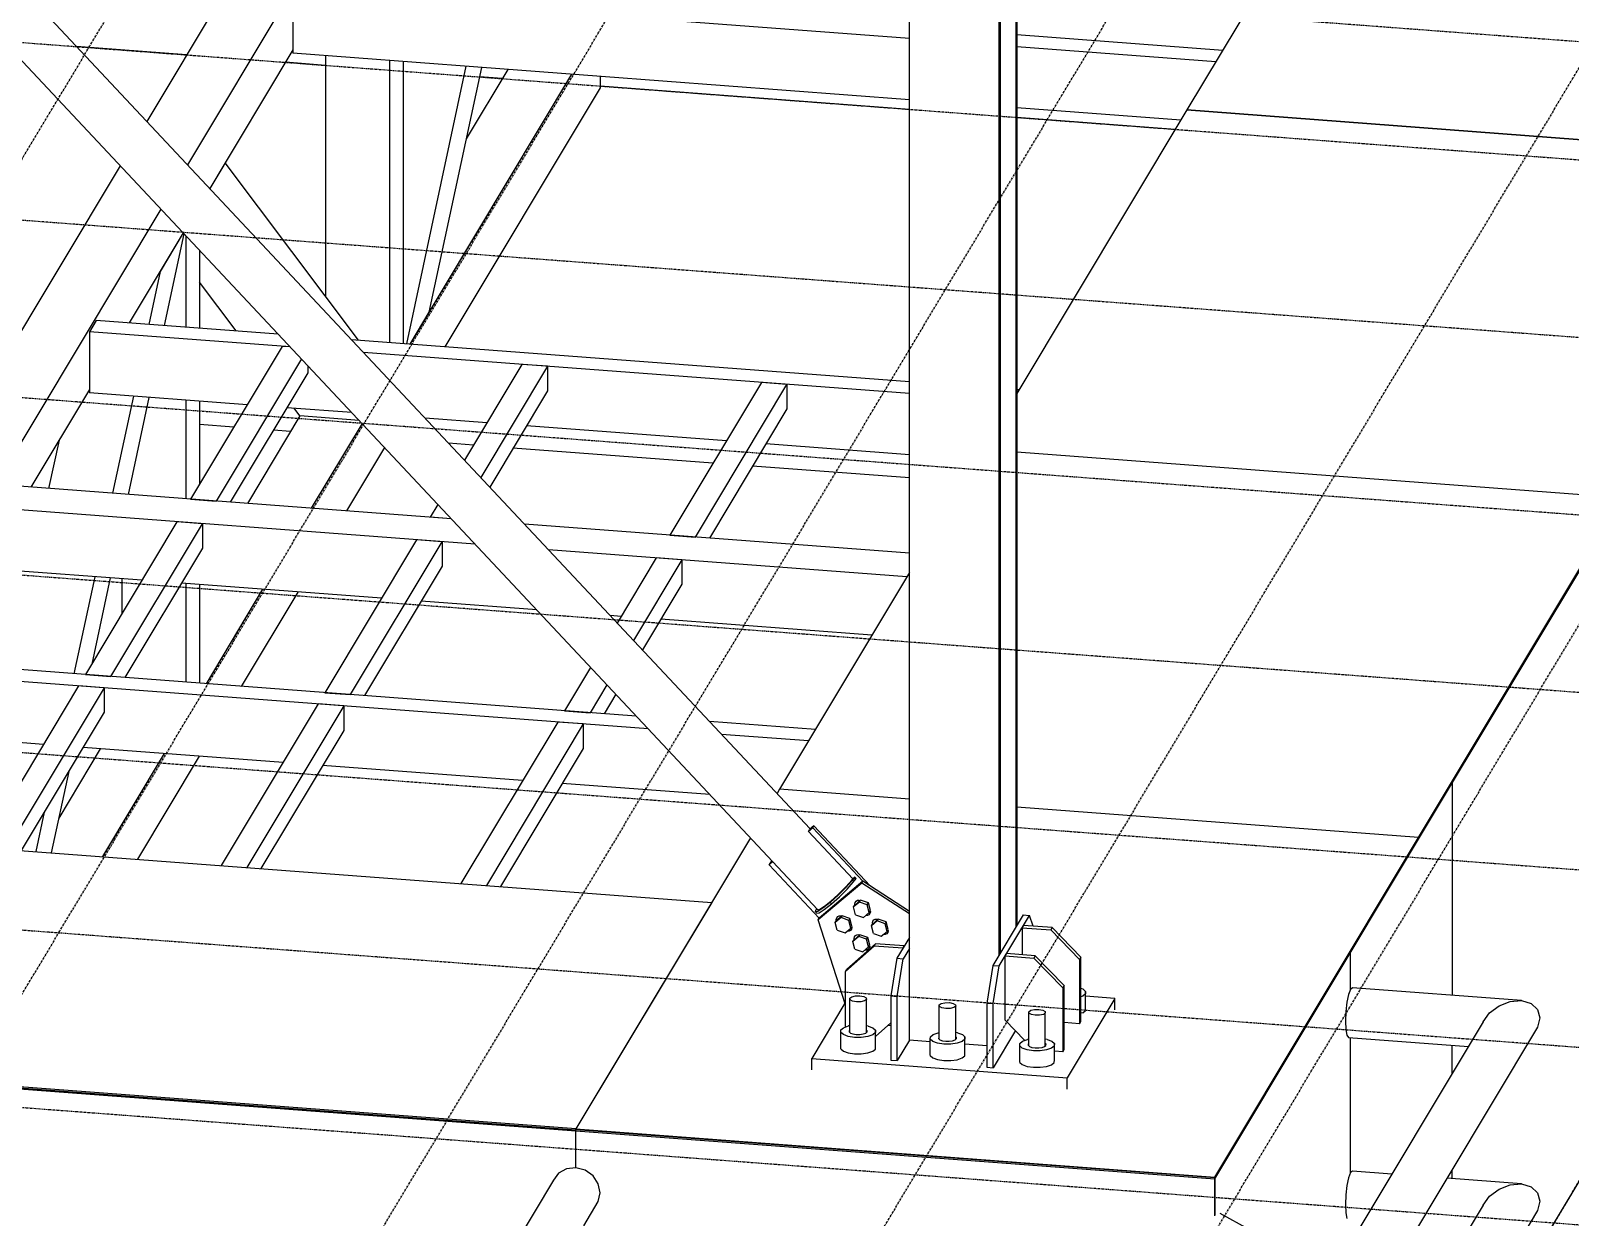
# Model space of a CAD drawing. Header units: millimetres. Extents: x -57554 to 16546, y 2142 to 98430.
# Drawn here: x -40000 to -37643, y 91249 to 93065 of the extents above; entities that cross this region are included whole.
import ezdxf

# ---------------------------------------------------------------- set-up
doc = ezdxf.new("R2010")
doc.units = ezdxf.units.MM
doc.linetypes.add('DXK_LINE_DOT3', pattern=[5.9187, 2.979, -0.9799, 0.9799, -0.9799])

msp = doc.modelspace()

# ---------------------------------------------------------------- linework, layer by layer
at = {"color": 2, "linetype": 'Continuous'}
for p, q in [((-38491.5, 94806.9), (-38491.5, 91692.9)), ((-38489.7, 94809.9), (-38489.7, 91695.9)), ((-38654.3, 91519.8), (-38654.3, 94774.1)), ((-38517.4, 94763.8), (-38517.4, 91649.8)), ((-38515.6, 94766.7), (-38515.6, 91652.7)), ((-38794.7, 91719.5), (-41530.4, 94636.3)), ((-38806.2, 91843), (-41406.9, 94615.8)), ((-39128, 93912.4), (-39759.7, 92859.6)), ((-37917.6, 93463.3), (-38229.5, 92943.5)), ((-39589.6, 93313.3), (-39822, 92926)), ((-38654.3, 93052.7), (-39598.1, 93123.8)), ((-39598.1, 93123.8), (-39598.1, 93030.3)), ((-38174.7, 93034.7), (-38489.7, 93058.5)), ((-39761, 93027.8), (-39929.3, 93040.4)), ((-39598.1, 93035.4), (-39725.4, 92823.1)), ((-38654.3, 92959.2), (-39598.1, 93030.3)), ((-39548.1, 93026.5), (-39548.1, 92657.8)), ((-38185.1, 93017.4), (-38489.7, 93040.3)), ((-39548.1, 93011.7), (-39609.5, 93016.4)), ((-39450.3, 93019.2), (-39450.3, 92587.5)), ((-39429.5, 93017.6), (-39429.5, 92585.9)), ((-39333.4, 93010.4), (-39424.5, 92585.5)), ((-39309.7, 93008.6), (-39389.9, 92634.2)), ((-39269.4, 93005.5), (-39333.1, 92899.3)), ((-39171.6, 92998.2), (-39419.4, 92585.1)), ((-39128, 92977.3), (-39365.7, 92581.1)), ((-39277.9, 92991.4), (-39312.8, 92994)), ((-39128, 92994.9), (-39128, 92977.3)), ((-38654.3, 92944.4), (-39128, 92980.1)), ((-38238.8, 92927.9), (-38489.7, 92946.8)), ((-38229.5, 92943.5), (-38489.7, 92509.6)), ((-38247.3, 92913.8), (-38489.7, 92932)), ((-37251.3, 92869.8), (-38229.5, 92943.5)), ((-38229.5, 92943.5), (-37251.3, 92869.8)), ((-39862.7, 92858.2), (-40104.1, 92455.9)), ((-39701.8, 92862.5), (-39725.4, 92823.1)), ((-39498, 92591.1), (-39701.8, 92862.5)), ((-39800.4, 92791.7), (-40373, 91837.2)), ((-39766.1, 92755.2), (-39848.8, 92617.5)), ((-39766.1, 92755.2), (-39801.7, 92696)), ((-39765.1, 92754.1), (-39795.3, 92613.5)), ((-39762.1, 92750.9), (-39762.1, 92611)), ((-39741.3, 92728.8), (-39741.3, 92609.4)), ((-39801.7, 92696), (-39819, 92615.2)), ((-39685.3, 92605.2), (-39741.3, 92679.8)), ((-39389.9, 92634.2), (-39419.4, 92585.1)), ((-39899.5, 92621.3), (-39909.9, 92604)), ((-39602.6, 92580.8), (-39909.9, 92604)), ((-39909.9, 92604), (-39909.9, 92510.5)), ((-39620.8, 92600.3), (-39899.5, 92621.3)), ((-39614.5, 92581.7), (-39754.9, 92347.8)), ((-39602.6, 92580.8), (-39614.5, 92581.7)), ((-38654.3, 92527.5), (-39508.6, 92591.9)), ((-39585.2, 92562.4), (-39715.7, 92344.9)), ((-39575.4, 92551.9), (-39575.4, 92541.4)), ((-38654.3, 92509.4), (-39490.3, 92572.4)), ((-39247.7, 92554.1), (-39335.7, 92407.5)), ((-39208.6, 92551.2), (-39247.7, 92554.1)), ((-39575.4, 92541.4), (-39694.3, 92343.3)), ((-39208.6, 92551.2), (-39310.7, 92380.9)), ((-39208.6, 92551.2), (-39208.6, 92513.8)), ((-39909.9, 92515.6), (-39999.5, 92366.2)), ((-39668.2, 92492.3), (-39909.9, 92510.5)), ((-39842.5, 92505.4), (-39874.4, 92356.8)), ((-39208.6, 92513.8), (-39297, 92366.3)), ((-38880.9, 92526.5), (-39021.3, 92292.6)), ((-38982.1, 92289.6), (-38841.8, 92523.5)), ((-38841.8, 92523.5), (-38880.9, 92526.5)), ((-38841.8, 92523.5), (-38841.8, 92486.1)), ((-38486.6, 92514.9), (-38489.7, 92515.1)), ((-39818.8, 92503.6), (-39850.7, 92355)), ((-39762.1, 92499.3), (-39762.1, 92348.4)), ((-39741.3, 92497.8), (-39741.3, 92370.4)), ((-39508.2, 92480.2), (-39607.6, 92487.7)), ((-39587.6, 92475.1), (-39596.4, 92486.9)), ((-38841.8, 92486.1), (-38960.7, 92288)), ((-39688.7, 92458.1), (-39741.3, 92462.1)), ((-39587.6, 92475.1), (-39667.9, 92341.3)), ((-39497, 92468.3), (-39587.6, 92475.1)), ((-39492.4, 92463.4), (-39570.1, 92333.9)), ((-39301.4, 92464.6), (-39395.9, 92471.8)), ((-38934.6, 92437), (-39240.8, 92460.1)), ((-39956.3, 92438.3), (-39972.2, 92364.2)), ((-39601.7, 92451.5), (-39628.1, 92453.5)), ((-39458.2, 92426.9), (-39516.4, 92329.9)), ((-39321.9, 92430.5), (-39359.9, 92433.3)), ((-38955.1, 92402.8), (-39261.3, 92425.9)), ((-38654.3, 92415.9), (-38874, 92432.5)), ((-37563.2, 92350), (-38489.7, 92419.7)), ((-37563.2, 92350), (-38489.7, 92419.7)), ((-38654.3, 92380.2), (-38894.5, 92398.3)), ((-39355.8, 92317.8), (-40053.2, 92370.3)), ((-39754.9, 92347.8), (-39715.7, 92344.9)), ((-39376.4, 92339.7), (-39388.1, 92320.2)), ((-37875, 91830.1), (-37563.2, 92350)), ((-37875, 91827.3), (-37563.2, 92347.2)), ((-39319.3, 92278.8), (-40074, 92335.6)), ((-39355.8, 92317.8), (-39388.1, 92320.2)), ((-39775.7, 92313.2), (-39916, 92079.2)), ((-39876.9, 92076.3), (-39736.5, 92310.2)), ((-39736.5, 92310.2), (-39775.7, 92313.2)), ((-39736.5, 92310.2), (-39736.5, 92272.8)), ((-38654.3, 92264.9), (-39243.6, 92309.3)), ((-39021.3, 92292.6), (-38982.1, 92289.6)), ((-39736.5, 92272.8), (-39855.4, 92074.7)), ((-39408.8, 92285.5), (-39549.2, 92051.6)), ((-39510.1, 92048.7), (-39369.7, 92282.6)), ((-39369.7, 92282.6), (-39408.8, 92285.5)), ((-39369.7, 92282.6), (-39369.7, 92245.2)), ((-38658.1, 92229), (-39207, 92270.3)), ((-39042, 92257.9), (-39101.8, 92158.2)), ((-39002.9, 92255), (-39076.9, 92131.6)), ((-39002.9, 92255), (-39042, 92257.9)), ((-39002.9, 92255), (-39002.9, 92217.6)), ((-39829.3, 92223.7), (-40066.2, 92241.5)), ((-39901.7, 92229.1), (-39933.6, 92080.6)), ((-39878, 92227.4), (-39906.3, 92095.4)), ((-39859.9, 92226), (-39859.9, 92172.7)), ((-39369.7, 92245.2), (-39488.6, 92047.1)), ((-38654.3, 92235.3), (-38853.2, 91903.8)), ((-39462.5, 92196.1), (-39768.7, 92219.1)), ((-39762.1, 92218.6), (-39762.1, 92067.7)), ((-39741.3, 92217.1), (-39741.3, 92066.1)), ((-39644.6, 92209.8), (-39731.2, 92065.3)), ((-39590.9, 92205.7), (-39677.5, 92061.3)), ((-39002.9, 92217.6), (-39063.2, 92117)), ((-39224.9, 92178.2), (-39401.9, 92191.5)), ((-39095.7, 92168.4), (-39112.6, 92169.7)), ((-38711.8, 92139.5), (-39035.1, 92163.9)), ((-39054.2, 91996.2), (-40221.8, 92084.2)), ((-39072.5, 92015.7), (-40211.4, 92101.5)), ((-39142.6, 92090.4), (-39182.4, 92024)), ((-39926.4, 92061.9), (-40074.7, 91814.7)), ((-39887.3, 92059), (-40035.6, 91811.7)), ((-39887.3, 92059), (-39926.4, 92061.9)), ((-39916, 92079.2), (-39876.9, 92076.3)), ((-39887.3, 92059), (-39887.3, 92021.6)), ((-39117.6, 92063.8), (-39143.3, 92021)), ((-39559.6, 92034.3), (-39707.9, 91787.1)), ((-39520.5, 92031.3), (-39559.6, 92034.3)), ((-39549.2, 92051.6), (-39510.1, 92048.7)), ((-39103.9, 92049.2), (-39121.8, 92019.4)), ((-39887.3, 92021.6), (-40014.1, 91810.1)), ((-39520.5, 92031.3), (-39668.8, 91784.1)), ((-39520.5, 92031.3), (-39520.5, 91993.9)), ((-39182.4, 92024), (-39143.3, 92021)), ((-39980.1, 91972.4), (-40221.8, 91990.6)), ((-39520.5, 91993.9), (-39647.3, 91782.5)), ((-39192.8, 92006.7), (-39341.1, 91759.4)), ((-39153.7, 92003.7), (-39302, 91756.5)), ((-39153.7, 92003.7), (-39192.8, 92006.7)), ((-39153.7, 92003.7), (-39153.7, 91966.3)), ((-38798.4, 91995.1), (-38960.3, 92007.3)), ((-38808.8, 91977.8), (-38942, 91987.8)), ((-39893.1, 91965.9), (-39956.8, 91859.7)), ((-39613.3, 91944.8), (-39919.5, 91967.9)), ((-39153.7, 91966.3), (-39280.5, 91754.9)), ((-39795.3, 91958.5), (-39889.9, 91800.8)), ((-39741.6, 91954.5), (-39836.3, 91796.7)), ((-39246.5, 91917.2), (-39552.7, 91940.3)), ((-39941.5, 91931.1), (-39968.2, 91806.7)), ((-38959.9, 91895.6), (-39185.9, 91912.6)), ((-38853.2, 91903.8), (-38857.1, 91897.3)), ((-38654.3, 91888.8), (-38853.2, 91903.8)), ((-38654.3, 91888.8), (-38853.2, 91903.8)), ((-37823.6, 91913.2), (-37823.6, 91588.4)), ((-37823.6, 91913.2), (-37823.6, 91588.4)), ((-39979, 91868.6), (-39991.9, 91808.5)), ((-37875, 91830.1), (-38489.7, 91876.4)), ((-37875, 91830.1), (-38489.7, 91876.4)), ((-38802.3, 91844.9), (-38808.9, 91839.3)), ((-38800.6, 91847.7), (-38807.3, 91842)), ((-38802.3, 91844.9), (-38800.6, 91847.7)), ((-38725.5, 91763.1), (-38802.3, 91844.9)), ((-38714.6, 91756), (-38800.6, 91847.7)), ((-40424.4, 91841), (-38957.1, 91730.5)), ((-38897.8, 91829.4), (-39165.1, 91384)), ((-38808.9, 91839.3), (-38807.3, 91842)), ((-38741, 91766.9), (-38808.9, 91839.3)), ((-38186.9, 91310.3), (-37875, 91830.1)), ((-38186.9, 91307.5), (-37875, 91827.3)), ((-37875, 91827.3), (-37875, 91830.1)), ((-37875, 91830.1), (-37875, 91827.3)), ((-38863.6, 91793), (-38869.1, 91788.3)), ((-38869.1, 91788.3), (-38867.5, 91791)), ((-38792.4, 91706.4), (-38869.1, 91788.3)), ((-38864.3, 91793.7), (-38867.5, 91791)), ((-38727.2, 91760.3), (-38794.1, 91703.7)), ((-38725.5, 91763.1), (-38792.4, 91706.4)), ((-38764, 91742.1), (-38753.6, 91752.3)), ((-38751.9, 91753.2), (-38763.6, 91741.6)), ((-38761.6, 91739.4), (-38749.8, 91751)), ((-38753.6, 91752.3), (-38745.2, 91761.5)), ((-38742.4, 91763.6), (-38751.9, 91753.2)), ((-38749.8, 91751), (-38740.3, 91761.4)), ((-38741.1, 91767), (-38745.2, 91761.5)), ((-38738, 91769.4), (-38742.4, 91763.6)), ((-38738, 91769.4), (-38741.6, 91766.4)), ((-38741, 91766.9), (-38741.6, 91766.4)), ((-38740.3, 91761.4), (-38736, 91767.2)), ((-38736, 91767.2), (-38738, 91769.4)), ((-38727.2, 91760.3), (-38725.5, 91763.1)), ((-38654.3, 91712.9), (-38727.2, 91760.3)), ((-38654.3, 91716.8), (-38725.5, 91763.1)), ((-38957.1, 91730.5), (-39165.1, 91384)), ((-38775.9, 91730.6), (-38786.8, 91721.9)), ((-38784.8, 91719.8), (-38773.9, 91728.5)), ((-38784.5, 91724.7), (-38774.9, 91732.4)), ((-38763.6, 91741.6), (-38775.9, 91730.6)), ((-38773.9, 91728.5), (-38775.9, 91730.6)), ((-38774.9, 91732.4), (-38764, 91742.1)), ((-38773.9, 91728.5), (-38761.6, 91739.4)), ((-38798.4, 91716.1), (-38797.5, 91719)), ((-38794.7, 91716.8), (-38798.4, 91716.1)), ((-38796.3, 91714), (-38798.4, 91716.1)), ((-38795.7, 91720.5), (-38797.5, 91719)), ((-38796.3, 91714), (-38792.7, 91714.7)), ((-38786.8, 91721.9), (-38794.7, 91716.8)), ((-38794.7, 91719.5), (-38791.5, 91720.2)), ((-38794.1, 91703.7), (-38792.4, 91706.4)), ((-38752.3, 91573.7), (-38794.1, 91703.7)), ((-38792.7, 91714.7), (-38784.8, 91719.8)), ((-38791.5, 91720.2), (-38784.5, 91724.7)), ((-38480.4, 91711.5), (-38526.7, 91634.2)), ((-38517, 91633.5), (-38470.6, 91710.7)), ((-38480.4, 91711.5), (-38470.6, 91710.7)), ((-38464.8, 91694.3), (-38470.6, 91710.7)), ((-38479.8, 91695.4), (-38481.9, 91691.9)), ((-38481.9, 91691.9), (-38481.9, 91650.5)), ((-38481.9, 91691.9), (-38437.9, 91688.6)), ((-38435.8, 91692.1), (-38479.8, 91695.4)), ((-38435.8, 91692.1), (-38437.9, 91688.6)), ((-38437.9, 91688.6), (-38393.8, 91643.2)), ((-38391.8, 91646.7), (-38435.8, 91692.1)), ((-38752.3, 91625.1), (-38708.3, 91663.9)), ((-38706.2, 91667.4), (-38750.2, 91628.6)), ((-38708.3, 91663.9), (-38706.2, 91667.4)), ((-38664.3, 91660.6), (-38708.3, 91663.9)), ((-38662.2, 91664), (-38706.2, 91667.4)), ((-38654.3, 91677.1), (-38673.5, 91645.2)), ((-38664.3, 91660.6), (-38662.2, 91664)), ((-38654.3, 91660.1), (-38663.7, 91644.5)), ((-38673.5, 91645.2), (-38682.8, 91587.6)), ((-38673.5, 91645.2), (-38663.7, 91644.5)), ((-38673, 91586.8), (-38663.7, 91644.5)), ((-38526.7, 91634.2), (-38536.1, 91576.5)), ((-38526.7, 91634.2), (-38517, 91633.5)), ((-38526.3, 91575.8), (-38517, 91633.5)), ((-38505.7, 91652.3), (-38507.8, 91648.8)), ((-38507.8, 91550.6), (-38507.8, 91648.8)), ((-38507.8, 91648.8), (-38463.7, 91645.5)), ((-38461.7, 91648.9), (-38505.7, 91652.3)), ((-38461.7, 91648.9), (-38463.7, 91645.5)), ((-38463.7, 91645.5), (-38419.7, 91600.1)), ((-38417.6, 91603.6), (-38461.7, 91648.9)), ((-38391.8, 91646.7), (-38393.8, 91643.2)), ((-38393.8, 91643.2), (-38393.8, 91545)), ((-38391.8, 91548.5), (-38391.8, 91646.7)), ((-38186.3, 91310), (-37979, 91655.5)), ((-37979, 91597.5), (-37979, 91655.5)), ((-37979, 91597.5), (-37979, 91655.5)), ((-38752.3, 91625.1), (-38750.2, 91628.6)), ((-38752.3, 91539.8), (-38752.3, 91625.1)), ((-38745.6, 91584), (-38742.5, 91586.1)), ((-38742.5, 91586.1), (-38736.9, 91587.4)), ((-38736.9, 91587.4), (-38730.2, 91587.5)), ((-38730.2, 91587.5), (-38724.2, 91586.4)), ((-38724.2, 91586.4), (-38720.5, 91584.4)), ((-38682.8, 91587.6), (-38673, 91586.8)), ((-38682.8, 91587.6), (-38682.8, 91489.4)), ((-38673, 91488.6), (-38673, 91586.8)), ((-38417.6, 91603.6), (-38419.7, 91600.1)), ((-38419.7, 91600.1), (-38419.7, 91501.9)), ((-38417.6, 91505.4), (-38417.6, 91603.6)), ((-38388.5, 91597.7), (-38391.8, 91598.9)), ((-38388.9, 91587.1), (-38391.8, 91586.1)), ((-38384.8, 91590.5), (-38388.9, 91587.1)), ((-38388.5, 91597.7), (-38384.6, 91594.3)), ((-38384.6, 91594.3), (-38384.8, 91590.5)), ((-38384.6, 91569), (-38384.6, 91594.3)), ((-38340, 91583.6), (-38384.6, 91587)), ((-37982, 91589.8), (-37984.6, 91577.8)), ((-37979, 91597.5), (-37982, 91589.8)), ((-37976, 91599.9), (-37979, 91597.5)), ((-37717.2, 91580.4), (-37976, 91599.9)), ((-38753.2, 91576.5), (-38804, 91491.8)), ((-38745.2, 91581.6), (-38745.6, 91584)), ((-38745.6, 91531.6), (-38745.6, 91584)), ((-38741.6, 91579.6), (-38745.2, 91581.6)), ((-38735.6, 91578.5), (-38741.6, 91579.6)), ((-38728.9, 91578.6), (-38735.6, 91578.5)), ((-38723.2, 91579.9), (-38728.9, 91578.6)), ((-38720.2, 91582), (-38723.2, 91579.9)), ((-38720.5, 91584.4), (-38720.2, 91582)), ((-38720.2, 91531.6), (-38720.2, 91582)), ((-38608.7, 91573.6), (-38605.6, 91575.8)), ((-38608.3, 91571.3), (-38608.7, 91573.6)), ((-38608.7, 91521.3), (-38608.7, 91573.6)), ((-38604.6, 91569.3), (-38608.3, 91571.3)), ((-38605.6, 91575.8), (-38600, 91577.1)), ((-38598.6, 91568.2), (-38604.6, 91569.3)), ((-38600, 91577.1), (-38593.2, 91577.2)), ((-38591.9, 91568.3), (-38598.6, 91568.2)), ((-38593.2, 91577.2), (-38587.2, 91576.1)), ((-38586.3, 91569.6), (-38591.9, 91568.3)), ((-38587.2, 91576.1), (-38583.6, 91574.1)), ((-38583.2, 91571.7), (-38586.3, 91569.6)), ((-38583.6, 91574.1), (-38583.2, 91571.7)), ((-38583.2, 91521.3), (-38583.2, 91571.7)), ((-38536.1, 91576.5), (-38536.1, 91478.3)), ((-38536.1, 91576.5), (-38526.3, 91575.8)), ((-38526.3, 91477.6), (-38526.3, 91575.8)), ((-38471.7, 91563.3), (-38468.7, 91565.5)), ((-38471.4, 91560.9), (-38471.7, 91563.3)), ((-38471.7, 91511), (-38471.7, 91563.3)), ((-38468.7, 91565.5), (-38463, 91566.8)), ((-38463, 91566.8), (-38456.3, 91566.9)), ((-38456.3, 91566.9), (-38450.3, 91565.8)), ((-38450.3, 91565.8), (-38446.6, 91563.8)), ((-38446.6, 91563.8), (-38446.3, 91561.4)), ((-38340, 91583.6), (-38412.8, 91462.3)), ((-38388.9, 91561.8), (-38391.8, 91560.9)), ((-38388.9, 91561.8), (-38384.8, 91565.3)), ((-38384.8, 91565.3), (-38384.6, 91569)), ((-38340, 91566.3), (-38340, 91583.6)), ((-37986.3, 91563.4), (-37986.9, 91548.8)), ((-37984.6, 91577.8), (-37986.3, 91563.4)), ((-37766.4, 91561.4), (-37751.7, 91572.4)), ((-37751.7, 91572.4), (-37734.5, 91579.1)), ((-37734.5, 91579.1), (-37717.2, 91580.4)), ((-37717.2, 91580.4), (-37702.5, 91576)), ((-37702.5, 91576), (-37692.8, 91566.7)), ((-37692.8, 91566.7), (-37689.3, 91553.9)), ((-38759.3, 91535.4), (-38755.1, 91538.9)), ((-38755.1, 91538.9), (-38747.6, 91541.5)), ((-38745.6, 91541.7), (-38747.6, 91541.5)), ((-38717.6, 91541.3), (-38720.2, 91541.7)), ((-38717.6, 91541.3), (-38710.2, 91538.6)), ((-38710.2, 91538.6), (-38706.3, 91535.2)), ((-38682.8, 91546.1), (-38706.3, 91525.3)), ((-38682.8, 91541.7), (-38687.3, 91542.1)), ((-38477.6, 91519.5), (-38507.8, 91550.6)), ((-38467.7, 91558.9), (-38471.4, 91560.9)), ((-38461.7, 91557.9), (-38467.7, 91558.9)), ((-38455, 91558), (-38461.7, 91557.9)), ((-38449.3, 91559.3), (-38455, 91558)), ((-38446.3, 91561.4), (-38449.3, 91559.3)), ((-38446.3, 91511), (-38446.3, 91561.4)), ((-38393.8, 91545), (-38417.6, 91546.8)), ((-38393.8, 91545), (-38391.8, 91548.5)), ((-37776.2, 91547.6), (-38008.2, 91160.8)), ((-37986.9, 91548.8), (-37986.3, 91536.2)), ((-37692.8, 91539.5), (-37967.3, 91082)), ((-37776.2, 91547.6), (-37766.4, 91561.4)), ((-37689.3, 91553.9), (-37692.8, 91539.5)), ((-38759.4, 91531.7), (-38759.3, 91535.4)), ((-38755.5, 91528.2), (-38759.4, 91531.7)), ((-38759.4, 91506.4), (-38759.4, 91531.7)), ((-38748.2, 91525.6), (-38755.5, 91528.2)), ((-38738.5, 91524.1), (-38748.2, 91525.6)), ((-38745.6, 91535.3), (-38746.6, 91534.5)), ((-38746.6, 91534.5), (-38746.6, 91532.5)), ((-38746.6, 91532.5), (-38744.6, 91530.7)), ((-38744.6, 91530.7), (-38740.8, 91529.3)), ((-38740.8, 91529.3), (-38735.8, 91528.6)), ((-38728, 91524), (-38738.5, 91524.1)), ((-38735.8, 91528.6), (-38730.3, 91528.6)), ((-38730.3, 91528.6), (-38725.3, 91529.3)), ((-38718.2, 91525.4), (-38728, 91524)), ((-38725.3, 91529.3), (-38721.3, 91530.6)), ((-38721.3, 91530.6), (-38719.2, 91532.4)), ((-38719.1, 91534.3), (-38720.2, 91535.3)), ((-38719.2, 91532.4), (-38719.1, 91534.3)), ((-38710.6, 91528), (-38718.2, 91525.4)), ((-38706.5, 91531.4), (-38710.6, 91528)), ((-38706.3, 91535.2), (-38706.5, 91531.4)), ((-38706.3, 91509.9), (-38706.3, 91535.2)), ((-38654.3, 91519.8), (-38673, 91488.6)), ((-38622.5, 91517.4), (-38654.3, 91519.8)), ((-38622.5, 91521.4), (-38622.3, 91525.1)), ((-38618.6, 91517.9), (-38622.5, 91521.4)), ((-38622.5, 91496.1), (-38622.5, 91521.4)), ((-38622.3, 91525.1), (-38618.2, 91528.5)), ((-38611.2, 91515.2), (-38618.6, 91517.9)), ((-38618.2, 91528.5), (-38610.6, 91531.1)), ((-38601.6, 91513.8), (-38611.2, 91515.2)), ((-38608.7, 91531.4), (-38610.6, 91531.1)), ((-38609.6, 91524.2), (-38609.7, 91522.2)), ((-38609.7, 91522.2), (-38607.7, 91520.4)), ((-38608.7, 91525), (-38609.6, 91524.2)), ((-38607.7, 91520.4), (-38603.9, 91519)), ((-38603.9, 91519), (-38598.8, 91518.3)), ((-38598.8, 91518.3), (-38593.4, 91518.2)), ((-38593.4, 91518.2), (-38588.3, 91519)), ((-38581.2, 91515.1), (-38591, 91513.7)), ((-38588.3, 91519), (-38584.4, 91520.3)), ((-38584.4, 91520.3), (-38582.2, 91522.1)), ((-38580.6, 91531), (-38583.2, 91531.4)), ((-38582.2, 91524), (-38583.2, 91525)), ((-38582.2, 91522.1), (-38582.2, 91524)), ((-38573.7, 91517.7), (-38581.2, 91515.1)), ((-38580.6, 91531), (-38573.3, 91528.3)), ((-38569.5, 91521.1), (-38573.7, 91517.7)), ((-38573.3, 91528.3), (-38569.4, 91524.9)), ((-38569.4, 91524.9), (-38569.5, 91521.1)), ((-38569.4, 91499.6), (-38569.4, 91524.9)), ((-38492.2, 91534.5), (-38526.3, 91477.6)), ((-38485.5, 91511.1), (-38485.4, 91514.8)), ((-38485.4, 91514.8), (-38481.2, 91518.2)), ((-38481.2, 91518.2), (-38473.7, 91520.8)), ((-38471.7, 91521.1), (-38473.7, 91520.8)), ((-38443.7, 91520.7), (-38446.3, 91521.1)), ((-38443.7, 91520.7), (-38436.4, 91518)), ((-38436.4, 91518), (-38432.4, 91514.6)), ((-37986.3, 91536.2), (-37984.6, 91527.5)), ((-37984.6, 91527.5), (-37982, 91524)), ((-37982, 91524), (-37798.6, 91510.2)), ((-37979, 91317), (-37979, 91523.8)), ((-37979, 91317), (-37979, 91523.8)), ((-39165.1, 91384), (-40632.3, 91494.5)), ((-40632.3, 91493.1), (-39165.1, 91382.6)), ((-40632.3, 91491.7), (-39165.1, 91381.2)), ((-38804, 91474.5), (-38804, 91491.8)), ((-38804, 91491.8), (-38412.8, 91462.3)), ((-38759.4, 91506.4), (-38755.5, 91503)), ((-38755.5, 91503), (-38748.2, 91500.3)), ((-38748.2, 91500.3), (-38738.5, 91498.8)), ((-38738.5, 91498.8), (-38728, 91498.8)), ((-38728, 91498.8), (-38718.2, 91500.2)), ((-38718.2, 91500.2), (-38710.6, 91502.8)), ((-38710.6, 91502.8), (-38706.5, 91506.2)), ((-38706.5, 91506.2), (-38706.3, 91509.9)), ((-38622.5, 91496.1), (-38618.6, 91492.7)), ((-38618.6, 91492.7), (-38611.2, 91490)), ((-38591, 91513.7), (-38601.6, 91513.8)), ((-38581.2, 91489.8), (-38573.7, 91492.5)), ((-38573.7, 91492.5), (-38569.5, 91495.9)), ((-38569.5, 91495.9), (-38569.4, 91499.6)), ((-38536.1, 91510.9), (-38569.4, 91513.4)), ((-38481.6, 91507.6), (-38485.5, 91511.1)), ((-38485.5, 91485.8), (-38485.5, 91511.1)), ((-38474.3, 91504.9), (-38481.6, 91507.6)), ((-38464.6, 91503.5), (-38474.3, 91504.9)), ((-38472.7, 91513.8), (-38472.8, 91511.9)), ((-38472.8, 91511.9), (-38470.7, 91510.1)), ((-38471.7, 91514.6), (-38472.7, 91513.8)), ((-38470.7, 91510.1), (-38466.9, 91508.7)), ((-38466.9, 91508.7), (-38461.9, 91508)), ((-38454.1, 91503.4), (-38464.6, 91503.5)), ((-38461.9, 91508), (-38456.4, 91507.9)), ((-38456.4, 91507.9), (-38451.4, 91508.6)), ((-38444.3, 91504.8), (-38454.1, 91503.4)), ((-38451.4, 91508.6), (-38447.5, 91510)), ((-38447.5, 91510), (-38445.3, 91511.8)), ((-38445.2, 91513.7), (-38446.3, 91514.6)), ((-38445.3, 91511.8), (-38445.2, 91513.7)), ((-38436.7, 91507.4), (-38444.3, 91504.8)), ((-38432.6, 91510.8), (-38436.7, 91507.4)), ((-38432.4, 91514.6), (-38432.6, 91510.8)), ((-38432.4, 91489.3), (-38432.4, 91514.6)), ((-38419.7, 91501.9), (-38432.4, 91502.9)), ((-38419.7, 91501.9), (-38417.6, 91505.4)), ((-37823.6, 91468.6), (-37823.6, 91512.1)), ((-37823.6, 91468.6), (-37823.6, 91512.1)), ((-37511.7, 91500.1), (-37796.6, 91025.3)), ((-38682.8, 91489.4), (-38673, 91488.6)), ((-38611.2, 91490), (-38601.6, 91488.5)), ((-38601.6, 91488.5), (-38591, 91488.5)), ((-38591, 91488.5), (-38581.2, 91489.8)), ((-38536.1, 91478.3), (-38526.3, 91477.6)), ((-38485.5, 91485.8), (-38481.6, 91482.3)), ((-38481.6, 91482.3), (-38474.3, 91479.7)), ((-38474.3, 91479.7), (-38464.6, 91478.2)), ((-38464.6, 91478.2), (-38454.1, 91478.2)), ((-38454.1, 91478.2), (-38444.3, 91479.5)), ((-38444.3, 91479.5), (-38436.7, 91482.1)), ((-38436.7, 91482.1), (-38432.6, 91485.6)), ((-38432.6, 91485.6), (-38432.4, 91489.3)), ((-38412.8, 91445), (-38412.8, 91462.3)), ((-39165.1, 91381.2), (-39165.1, 91384)), ((-39165.1, 91384), (-38186.9, 91310.3)), ((-39165.1, 91381.2), (-39165.1, 91384)), ((-38186.9, 91308.9), (-39165.1, 91382.6)), ((-39165.1, 91324.6), (-39165.1, 91382.6)), ((-39165.1, 91324.6), (-39165.1, 91382.6)), ((-39165.1, 91381.2), (-38186.9, 91307.5)), ((-39199.4, 91305.3), (-39258.7, 91206.5)), ((-39191.4, 91316.2), (-39199.4, 91305.3)), ((-39179.3, 91323), (-39191.4, 91316.2)), ((-39165.1, 91324.6), (-39179.3, 91323)), ((-39150.8, 91320.9), (-39165.1, 91324.6)), ((-39138.7, 91312.2), (-39150.8, 91320.9)), ((-39130.7, 91300.1), (-39138.7, 91312.2)), ((-38186.9, 91310.3), (-38186.9, 91307.5)), ((-38186.3, 91310), (-38186.9, 91308.9)), ((-38186.9, 91250.7), (-38186.9, 91308.9)), ((-38186.3, 91251.9), (-38186.3, 91310)), ((-38186.3, 91251.9), (-38186.3, 91310)), ((-37982, 91309.2), (-37984.6, 91297.2)), ((-37979, 91317), (-37982, 91309.2)), ((-37976, 91319.3), (-37979, 91317)), ((-37915.8, 91314.8), (-37976, 91319.3)), ((-37717.2, 91299.8), (-37831.4, 91308.4)), ((-37823.6, 91307.9), (-37823.6, 91321.5)), ((-37823.6, 91307.9), (-37823.6, 91321.5)), ((-39127.8, 91286.3), (-39130.7, 91300.1)), ((-39130.7, 91272.9), (-39127.8, 91286.3)), ((-37986.3, 91282.8), (-37986.9, 91268.2)), ((-37984.6, 91297.2), (-37986.3, 91282.8)), ((-37776.2, 91267), (-37766.4, 91280.8)), ((-37766.4, 91280.8), (-37751.7, 91291.9)), ((-37751.7, 91291.9), (-37734.5, 91298.6)), ((-37734.5, 91298.6), (-37717.2, 91299.8)), ((-37717.2, 91299.8), (-37702.5, 91295.5)), ((-37702.5, 91295.5), (-37692.8, 91286.2)), ((-37692.8, 91286.2), (-37689.3, 91273.4)), ((-39152.9, 91235.7), (-39130.7, 91272.9)), ((-37776.2, 91267), (-38008.2, 90880.2)), ((-37986.9, 91268.2), (-37986.3, 91255.6)), ((-37986.3, 91255.6), (-37984.6, 91246.9)), ((-37692.8, 91259), (-37967.3, 90801.4)), ((-37689.3, 91273.4), (-37692.8, 91259)), ((-38007.1, 91160.1), (-38178.5, 91254.5))]:
    msp.add_line(p, q, dxfattribs=at)
at = {"color": 1, "linetype": 'DXK_LINE_DOT3'}
for p, q in [((-42038.9, 89491.3), (-39029.5, 94507.4)), ((-41305.3, 89436.1), (-38295.9, 94452.2)), ((-55711, 94410), (-34172.7, 92788)), ((-40571.7, 89380.8), (-37562.3, 94396.9)), ((-39838.1, 89325.6), (-36828.7, 94341.7)), ((-39349, 89288.8), (-36339.6, 94304.9)), ((-38860, 89251.9), (-35850.6, 94268)), ((-55814.9, 94236.7), (-34276.6, 92614.8)), ((-55970.9, 93976.8), (-34432.6, 92354.8)), ((-56126.8, 93716.9), (-34588.5, 92094.9)), ((-56282.7, 93457), (-34744.4, 91835)), ((-56438.7, 93197.1), (-34900.4, 91575.1)), ((-56594.6, 92937.2), (-35056.3, 91315.2)), ((-56750.5, 92677.3), (-35212.2, 91055.3))]:
    msp.add_line(p, q, dxfattribs=at)
at = {"color": 6, "linetype": 'Continuous'}
for p, q in [((-38730.8, 91731.2), (-38739.8, 91723.6)), ((-38729.2, 91733.9), (-38738.1, 91726.4)), ((-38738.1, 91728.2), (-38737.5, 91730.7)), ((-38737.8, 91726.6), (-38738.1, 91728.2)), ((-38737.5, 91730.7), (-38736, 91732.7)), ((-38736, 91732.7), (-38733.8, 91733.9)), ((-38733.8, 91733.9), (-38731.1, 91734.1)), ((-38731.1, 91734.1), (-38729.5, 91733.7)), ((-38730.8, 91731.2), (-38729.2, 91733.9)), ((-38718.9, 91727), (-38730.8, 91731.2)), ((-38717.2, 91729.8), (-38729.2, 91733.9)), ((-38718.9, 91727), (-38717.2, 91729.8)), ((-38715.9, 91715.2), (-38718.9, 91727)), ((-38714.2, 91718), (-38717.2, 91729.8)), ((-38759, 91707.3), (-38767.9, 91699.7)), ((-38757.3, 91710.1), (-38766.3, 91702.5)), ((-38766.3, 91704.4), (-38765.7, 91706.8)), ((-38766, 91702.8), (-38766.3, 91704.4)), ((-38765.7, 91706.8), (-38764.2, 91708.8)), ((-38764.2, 91708.8), (-38761.9, 91710)), ((-38761.9, 91710), (-38759.3, 91710.3)), ((-38759.3, 91710.3), (-38757.6, 91709.8)), ((-38759, 91707.3), (-38757.3, 91710.1)), ((-38747, 91703.1), (-38759, 91707.3)), ((-38745.4, 91705.9), (-38757.3, 91710.1)), ((-38747, 91703.1), (-38745.4, 91705.9)), ((-38742.4, 91694.2), (-38745.4, 91705.9)), ((-38739.8, 91723.6), (-38738.1, 91726.4)), ((-38736.8, 91711.8), (-38739.8, 91723.6)), ((-38736.8, 91711.8), (-38724.8, 91707.7)), ((-38724.8, 91707.7), (-38715.9, 91715.2)), ((-38721.2, 91710.2), (-38721.7, 91710.3)), ((-38718.6, 91710.5), (-38721.2, 91710.2)), ((-38716.3, 91711.7), (-38718.6, 91710.5)), ((-38714.8, 91713.7), (-38716.3, 91711.7)), ((-38715.9, 91715.2), (-38714.2, 91718)), ((-38714.2, 91716.1), (-38714.8, 91713.7)), ((-38714.5, 91717.6), (-38714.2, 91716.1)), ((-38702, 91705), (-38710.9, 91697.4)), ((-38710.4, 91701.7), (-38708.8, 91703.7)), ((-38708.8, 91703.7), (-38706.6, 91704.9)), ((-38706.6, 91704.9), (-38704, 91705.2)), ((-38704, 91705.2), (-38702.3, 91704.7)), ((-38703.7, 91702.2), (-38702, 91705)), ((-38690.1, 91700.8), (-38702, 91705)), ((-38767.9, 91699.7), (-38766.3, 91702.5)), ((-38764.9, 91688), (-38767.9, 91699.7)), ((-38764.9, 91688), (-38753, 91683.8)), ((-38753, 91683.8), (-38744, 91691.4)), ((-38749.4, 91686.4), (-38749.8, 91686.5)), ((-38746.7, 91686.6), (-38749.4, 91686.4)), ((-38744, 91691.4), (-38747, 91703.1)), ((-38744.5, 91687.8), (-38746.7, 91686.6)), ((-38743, 91689.8), (-38744.5, 91687.8)), ((-38744, 91691.4), (-38742.4, 91694.2)), ((-38742.4, 91692.3), (-38743, 91689.8)), ((-38742.6, 91693.7), (-38742.4, 91692.3)), ((-38730.2, 91681.1), (-38739.1, 91673.5)), ((-38738.5, 91677.9), (-38737, 91679.9)), ((-38737, 91679.9), (-38734.8, 91681.1)), ((-38734.8, 91681.1), (-38732.1, 91681.3)), ((-38732.1, 91681.3), (-38730.5, 91680.9)), ((-38731.8, 91678.3), (-38730.2, 91681.1)), ((-38718.2, 91676.9), (-38730.2, 91681.1)), ((-38703.7, 91702.2), (-38712.6, 91694.6)), ((-38712.6, 91694.6), (-38710.9, 91697.4)), ((-38709.6, 91682.9), (-38712.6, 91694.6)), ((-38710.9, 91699.3), (-38710.4, 91701.7)), ((-38710.6, 91697.7), (-38710.9, 91699.3)), ((-38709.6, 91682.9), (-38697.7, 91678.7)), ((-38691.7, 91698), (-38703.7, 91702.2)), ((-38697.7, 91678.7), (-38688.7, 91686.3)), ((-38694, 91681.2), (-38694.5, 91681.4)), ((-38691.4, 91681.5), (-38694, 91681.2)), ((-38691.7, 91698), (-38690.1, 91700.8)), ((-38688.7, 91686.3), (-38691.7, 91698)), ((-38689.2, 91682.7), (-38691.4, 91681.5)), ((-38687.1, 91689), (-38690.1, 91700.8)), ((-38687.6, 91684.7), (-38689.2, 91682.7)), ((-38688.7, 91686.3), (-38687.1, 91689)), ((-38687.1, 91687.2), (-38687.6, 91684.7)), ((-38687.3, 91688.6), (-38687.1, 91687.2)), ((-38731.8, 91678.3), (-38740.8, 91670.8)), ((-38740.8, 91670.8), (-38739.1, 91673.5)), ((-38737.8, 91659), (-38740.8, 91670.8)), ((-38739.1, 91675.4), (-38738.5, 91677.9)), ((-38738.8, 91673.8), (-38739.1, 91675.4)), ((-38737.8, 91659), (-38725.8, 91654.8)), ((-38719.9, 91674.2), (-38731.8, 91678.3)), ((-38725.8, 91654.8), (-38716.9, 91662.4)), ((-38722.2, 91657.4), (-38722.6, 91657.5)), ((-38719.6, 91657.7), (-38722.2, 91657.4)), ((-38719.9, 91674.2), (-38718.2, 91676.9)), ((-38716.9, 91662.4), (-38719.9, 91674.2)), ((-38717.3, 91658.9), (-38719.6, 91657.7)), ((-38715.2, 91665.2), (-38718.2, 91676.9)), ((-38715.8, 91660.8), (-38717.3, 91658.9)), ((-38716.9, 91662.4), (-38715.2, 91665.2)), ((-38715.2, 91663.3), (-38715.8, 91660.8)), ((-38715.5, 91664.7), (-38715.2, 91663.3))]:
    msp.add_line(p, q, dxfattribs=at)

doc.saveas('drawing.dxf')
